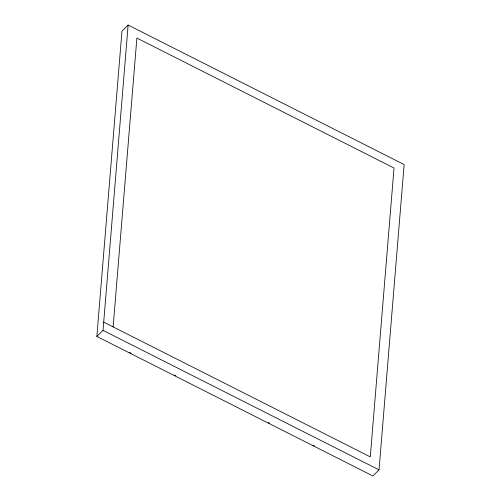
<?xml version="1.0" encoding="UTF-8"?>
<svg xmlns="http://www.w3.org/2000/svg" width="501" height="501" viewBox="0 0 501 501"><rect width="100%" height="100%" fill="white"/><g stroke="black" fill="none" stroke-linecap="round" stroke-linejoin="round"><path stroke-width="0.75" d="M96.862 336.44L121.962 31.125L128.131 25.05L404.138 164.56L379.038 469.875L372.869 475.95L96.862 336.44L103.031 330.366L128.131 25.05M113.138 326.896L136.886 38.057L394.03 168.029L370.283 456.868L103.707 322.13M103.031 330.366L379.038 469.875M129.596 352.435L130.993 353.136M174.235 374.992L175.632 375.7M268.386 422.581L269.782 423.289M313.019 445.145L314.415 445.846"/></g></svg>
